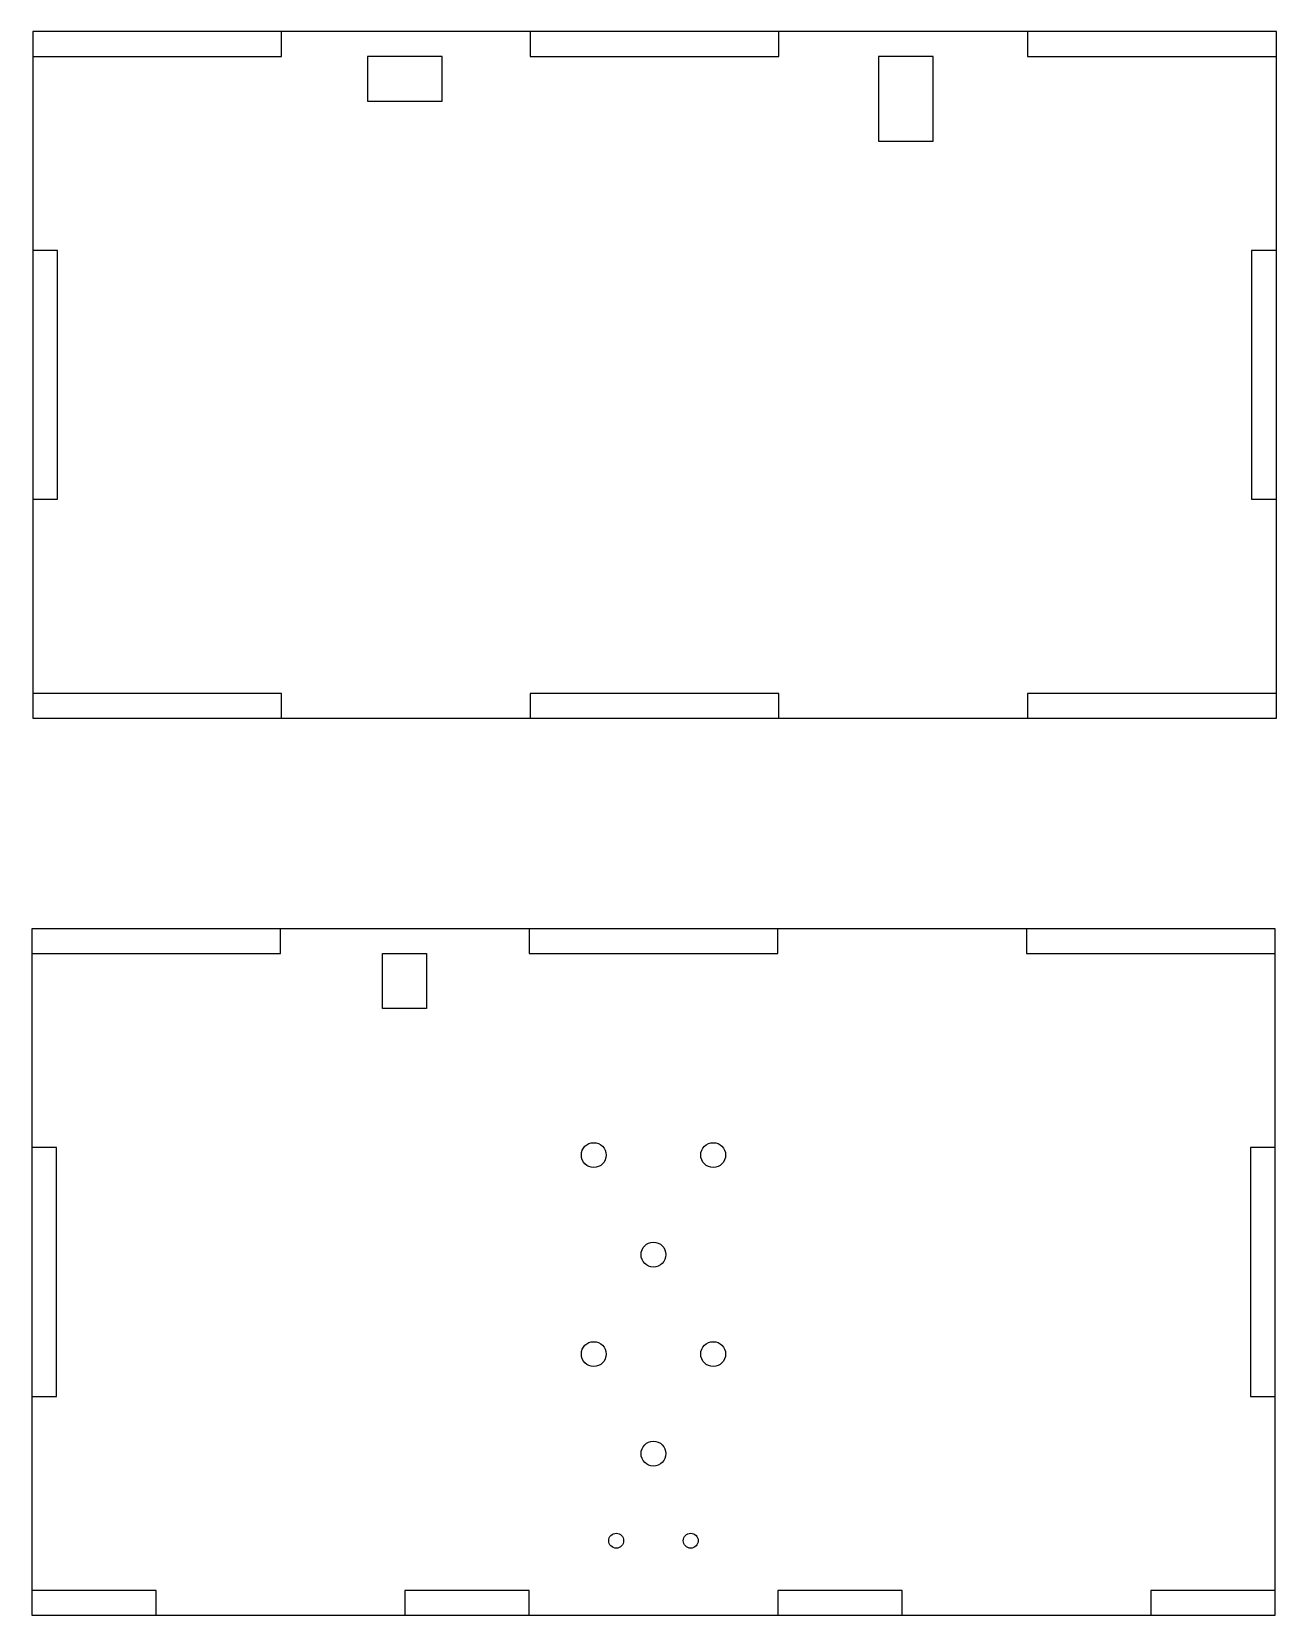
# Model space of a CAD drawing. Header units: inches. Extents: x 0 to 250, y 0 to 318.
import ezdxf

# ---------------------------------------------------------------- set-up
doc = ezdxf.new("R2010")
doc.units = ezdxf.units.IN
doc.header["$MEASUREMENT"] = 0

msp = doc.modelspace()

# ---------------------------------------------------------------- linework, layer by layer
for p, q in [((50.21, 313.31), (50.21, 318.31)), ((100.21, 318.31), (100.21, 313.31)), ((150.21, 313.31), (150.21, 318.31)), ((200.21, 318.31), (200.21, 313.31)), ((0.21, 313.31), (50.21, 313.31)), ((100.21, 313.31), (150.21, 313.31)), ((200.21, 313.31), (250.21, 313.31)), ((5.21, 274.31), (0.21, 274.31)), ((5.21, 224.31), (5.21, 274.31)), ((250.21, 274.31), (245.21, 274.31)), ((245.21, 274.31), (245.21, 224.31)), ((0.21, 224.31), (5.21, 224.31)), ((245.21, 224.31), (250.21, 224.31)), ((50.21, 185.31), (0.21, 185.31)), ((50.21, 180.31), (50.21, 185.31)), ((150.21, 185.31), (100.21, 185.31)), ((100.21, 185.31), (100.21, 180.31)), ((150.21, 180.31), (150.21, 185.31)), ((250.21, 185.31), (200.21, 185.31)), ((200.21, 185.31), (200.21, 180.31)), ((50, 133), (50, 138)), ((100, 138), (100, 133)), ((150, 133), (150, 138)), ((200, 138), (200, 133)), ((0, 133), (50, 133)), ((100, 133), (150, 133)), ((150, 133), (150, 133)), ((200, 133), (250, 133)), ((5, 94), (0, 94)), ((5, 44), (5, 94)), ((250, 94), (245, 94)), ((245, 94), (245, 44)), ((0, 44), (5, 44)), ((245, 44), (250, 44)), ((25, 5), (0, 5)), ((25, 0), (25, 5)), ((100, 5), (75, 5)), ((75, 5), (75, 0)), ((100, 0), (100, 5)), ((175, 5), (150, 5)), ((150, 5), (150, 0)), ((175, 0), (175, 5)), ((250, 5), (225, 5)), ((225, 5), (225, 5)), ((225, 5), (225, 0))]:
    msp.add_line(p, q)
for points in [[(0.21, 180.31), (250.21, 180.31), (250.21, 318.31), (0.21, 318.31)], [(67.5, 304.31), (82.5, 304.31), (82.5, 313.31), (67.5, 313.31)], [(170.21, 296.31), (181.21, 296.31), (181.21, 313.31), (170.21, 313.31)], [(0, 0), (250, 0), (250, 138), (0, 138)], [(70.5, 133), (79.4, 133), (79.4, 122), (70.5, 122)]]:
    msp.add_lwpolyline(points, close=True)
for centre, radius in [((113, 92.5), 2.5), ((137, 92.5), 2.5), ((125, 72.5), 2.5), ((113, 52.5), 2.5), ((137, 52.5), 2.5), ((125, 32.5), 2.5), ((117.5, 15), 1.5), ((132.5, 15), 1.5)]:
    msp.add_circle(centre, radius)

doc.saveas('drawing.dxf')
